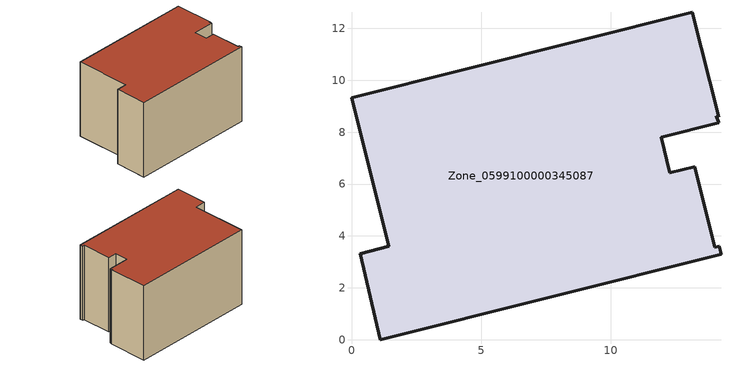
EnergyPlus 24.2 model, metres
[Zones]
Zone_0599100000345087
 floor ground (C_G): 13.22,6.67 14,3.56 14.17,3.6 14.24,3.3 1.11,0 0.33,3.32 1.44,3.61 0,9.32 13.14,12.62 14.16,8.59 14.05,8.64 14.15,8.37 11.93,7.81 12.27,6.43 z0
 wall outside (C_F): 1.11,0 14.24,3.3 14.17,3.6 14,3.56 13.22,6.67 12.27,6.43 11.93,7.81 14.15,8.37 14.05,8.64 14.16,8.59 13.14,12.62 0,9.32 1.44,3.61 0.33,3.32 1.11,0 z0:8.3
 roof outside (C_R): 14.15,8.37 14.05,8.64 14.16,8.59 13.14,12.62 0,9.32 1.44,3.61 0.33,3.32 1.11,0 14.24,3.3 14.17,3.6 14,3.56 13.22,6.67 12.27,6.43 11.93,7.81 z8.3
[BUILDING]
Pand.0599100000345087: North Axis=0; Terrain=City; Loads Convergence Tolerance Value=0.04; Temperature Convergence Tolerance Value=0.4; Solar Distribution=FullExterior; Maximum Number of Warmup Days=25; Minimum Number of Warmup Days=1
[Site:Location]
Rotterdam.The.Hague.AP_ZH_NLD Design_Conditions: Latitude=51.96; Longitude=4.45; Time Zone=1; Elevation=-4.5
[SITE:GROUNDTEMPERATURE:BUILDINGSURFACE]
18, 18, 18, 18, 18, 18, 18, 18, 18, 18, 18, 18
[MATERIAL] Thermal Absorptance=0.9; Solar Absorptance=0.7; Visible Absorptance=0.7
Name | Roughness | Thickness | Conductivity | Density | Specific Heat
G.TC.1992-2005 | MediumSmooth | 0.15 | 0.06 | 540 | 1210
F.TC.1992-2005 | Rough | 0.3 | 0.12 | 1920 | 840
R.TC.1992-2005 | MediumRough | 0.2 | 0.08 | 1500 | 1000
[CONSTRUCTION]
C_G: G.TC.1992-2005
C_F: F.TC.1992-2005
C_R: R.TC.1992-2005
[ZONE]
Zone_0599100000345087: Type=1; Multiplier=1; Ceiling Height=Autocalculate; Volume=Autocalculate; Floor Area=autocalculate; Part of Total Floor Area=Yes
[ZONEINFILTRATION:DESIGNFLOWRATE]
Infil_Zone_0599100000345087: Zone or ZoneList or Space or SpaceList=Zone_0599100000345087; Schedule=AlwaysOn; Design Flow Rate Calculation Method=Flow/Area; Flow Rate per Floor Area=0.0015; Constant Term Coefficient=1; Temperature Term Coefficient=0; Velocity Term Coefficient=0; Velocity Squared Term Coefficient=0
[HVACTEMPLATE:ZONE:IDEALLOADSAIRSYSTEM]
Zone_0599100000345087: Maximum Heating Supply Air Temperature=50; Minimum Cooling Supply Air Temperature=13; Maximum Heating Supply Air Humidity Ratio=0.0156; Minimum Cooling Supply Air Humidity Ratio=0.0077; Heating Limit=NoLimit; Cooling Limit=NoLimit; Dehumidification Control Type=ConstantSensibleHeatRatio; Cooling Sensible Heat Ratio=0.7; Dehumidification Setpoint=60; Humidification Control Type=None; Humidification Setpoint=30; Outdoor Air Method=None; Outdoor Air Flow Rate per Person=0.00944; Outdoor Air Flow Rate per Zone Floor Area=0; Outdoor Air Flow Rate per Zone=0; Demand Controlled Ventilation Type=None; Outdoor Air Economizer Type=NoEconomizer; Heat Recovery Type=None; Sensible Heat Recovery Effectiveness=0.7; Latent Heat Recovery Effectiveness=0.65
[ZONECONTROL:THERMOSTAT]
ThermostatControl_Zone_0599100000345087: Zone or ZoneList=Zone_0599100000345087; Control Type Schedule=DualSetpointControlType; Control 1=Thermostat_Zone_0599100000345087; Temperature Difference Between Cutout And Setpoint=0
[THERMOSTATSETPOINT:DUALSETPOINT]
Thermostat_Zone_0599100000345087: Heating Setpoint Temperature Schedule=HeatingSetpoint_Zone_0599100000345087; Cooling Setpoint Temperature Schedule=CoolingSetpoint_Zone_0599100000345087
[SCHEDULE:COMPACT]
HeatingSetpoint_Zone_0599100000345087: Through: 12/31, For: AllDays, Until: 24:00, 21
CoolingSetpoint_Zone_0599100000345087: Through: 12/31, For: AllDays, Until: 24:00, 24
DualSetpointControlType: Through: 12/31, For: AllDays, Until: 24:00, 4
AlwaysOn: Through: 12/31, For: AllDays, Until: 24:00, 1
